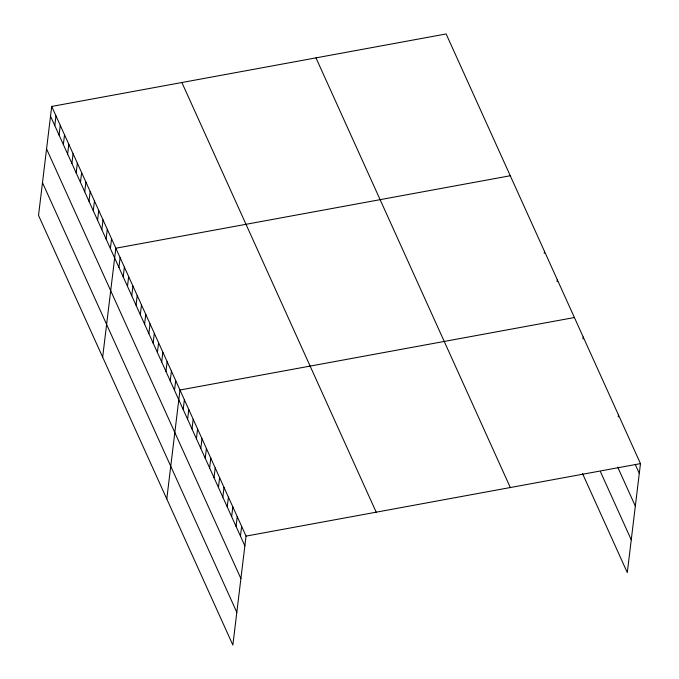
<?xml version="1.0" encoding="UTF-8"?>
<svg xmlns="http://www.w3.org/2000/svg" width="679" height="679" viewBox="0 0 679 679"><rect width="100%" height="100%" fill="white"/><g stroke="black" fill="none" stroke-linecap="round" stroke-linejoin="round"><path stroke-width="1.02" d="M51.706 106.442L38.525 215.387L232.863 645.05L246.044 536.104L51.706 106.442L446.137 33.95L640.475 463.613L627.294 572.558L582.446 473.399M54.804 125.649L55.984 115.888M59.073 135.104L60.253 125.343M63.351 144.551L64.53 134.798M67.628 154.006L68.808 144.245M71.906 163.461L73.086 153.7M76.175 172.907L77.355 163.155M80.453 182.362L81.633 172.61M84.731 191.817L85.91 182.057M89 201.273L90.188 191.512M93.278 210.719L94.457 200.967M97.555 220.174L98.735 210.414M101.833 229.629L103.013 219.869M106.102 239.084L107.29 229.324M110.38 248.531L111.56 238.779M102.656 357.171L115.837 248.225L510.269 175.742M118.935 267.441L120.115 257.68M123.205 276.888L124.384 267.136M127.482 286.343L128.662 276.582M131.76 295.798L132.94 286.037M136.038 305.253L137.217 295.492M140.307 314.7L141.487 304.947M144.585 324.155L145.764 314.394M148.862 333.61L150.042 323.849M153.131 343.056L154.32 333.304M157.409 352.511L158.589 342.751M161.687 361.966L162.867 352.206M165.965 371.421L167.144 361.661M170.234 380.868L171.422 371.116M174.511 390.323L175.691 380.563M166.788 498.963L179.969 390.018L574.4 317.526M183.194 409.513L184.374 399.753M187.599 419.257L188.779 409.496M192.004 428.992L193.184 419.232M196.409 438.736L197.589 428.975M200.814 448.471L201.994 438.71M205.219 458.206L206.399 448.454M209.624 467.95L210.804 458.189M214.029 477.685L215.209 467.933M218.434 487.429L219.614 477.668M222.839 497.164L224.019 487.412M227.244 506.907L228.424 497.147M231.649 516.643L232.829 506.89M236.054 526.386L237.234 516.626M240.459 536.121L241.639 526.369M544.235 253.309L544.473 251.357M557.069 281.675L557.298 279.723M582.981 338.957L583.21 337.005M618.221 416.872L618.45 414.92M246.044 536.104L640.475 463.613M635.289 464.521L639.295 473.373M617.72 467.152L635.34 506.11M600.423 471.659L631.258 539.83M315.981 57.868L510.311 487.539M181.87 82.515L376.208 512.187M50.526 116.194L244.864 545.865M46.562 148.93L240.901 578.593M42.48 182.651L236.818 612.322"/></g></svg>
